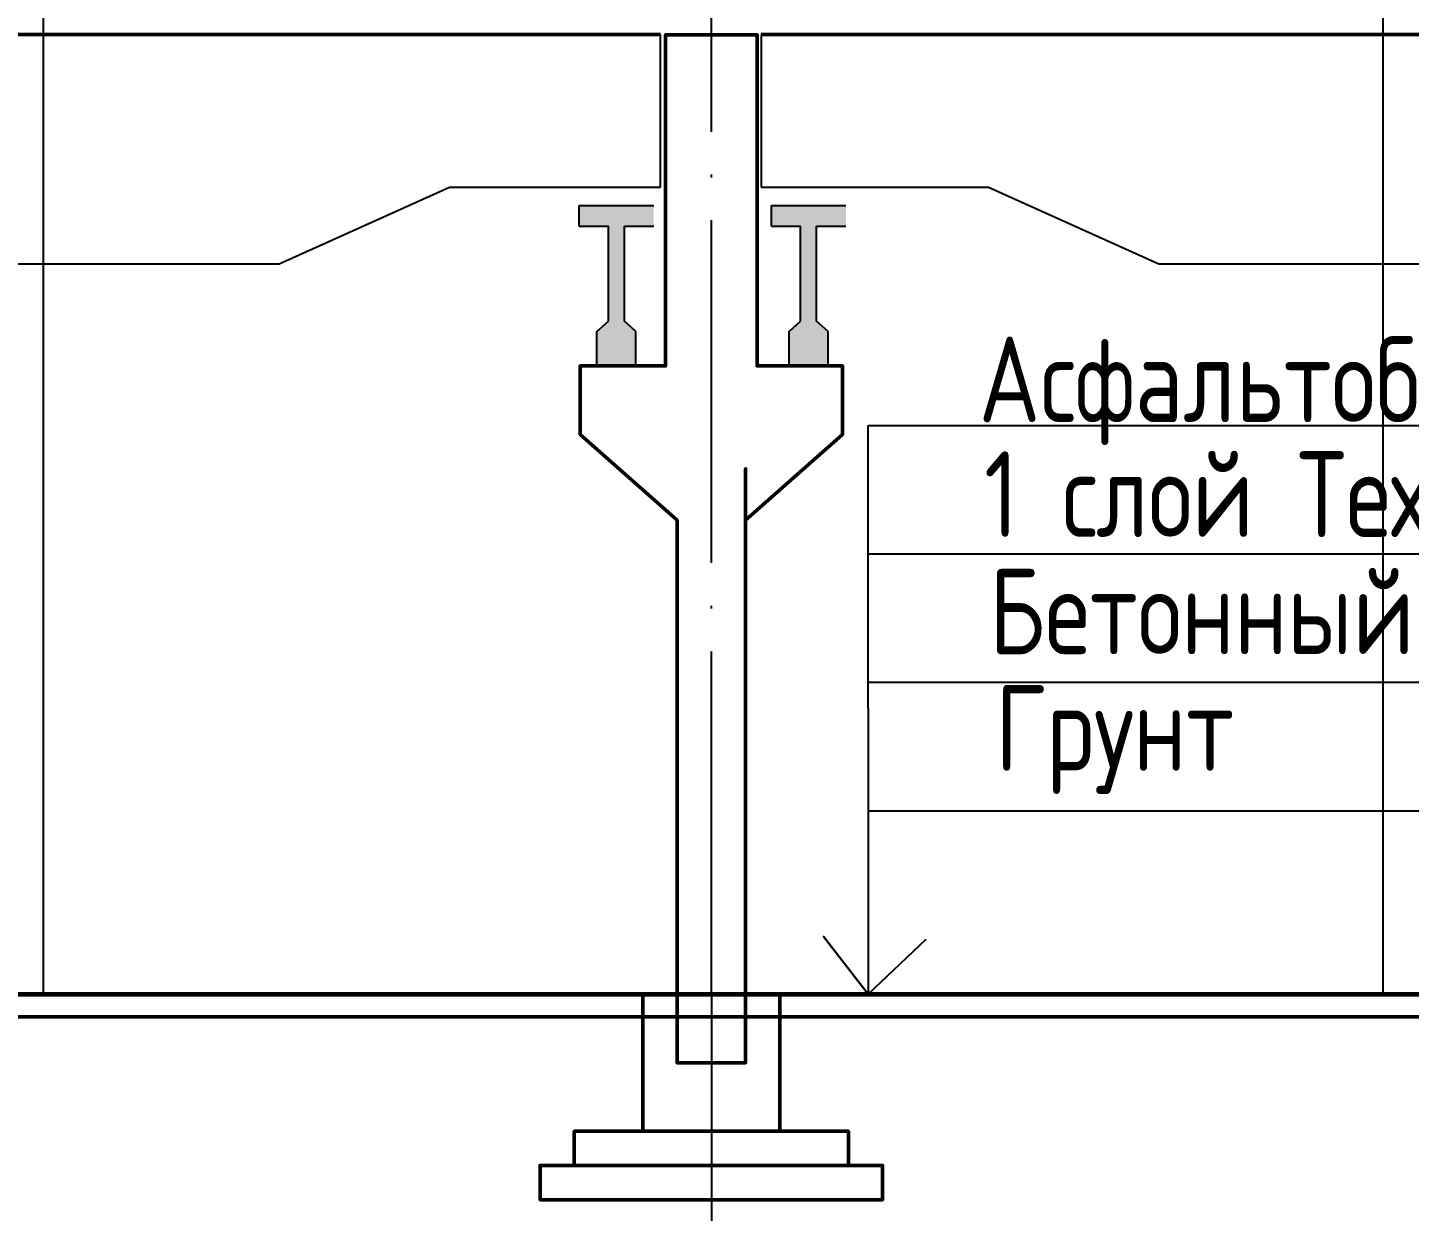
# Model space of a CAD drawing. Header units: millimetres. Extents: x -258526 to -95372, y 16759 to 83244.
# Drawn here: x -127746.18 to -127697.78, y 41770.02 to 41811.47 of the extents above; entities that cross this region are included whole.
import ezdxf

# ---------------------------------------------------------------- set-up
doc = ezdxf.new("R2010")
doc.units = ezdxf.units.MM
doc.header["$LTSCALE"] = 0.5
doc.linetypes.add('ACAD_ISO04W100', pattern=[30, 24, -3, 0, -3])
doc.layers.add('ТОЛСТЫЕ', color=1, linetype='Continuous', lineweight=50)
doc.layers.add('ТОНКИЕе', color=7, linetype='Continuous', lineweight=25)
doc.layers.add('тонкие', color=7, linetype='Continuous')
doc.styles.add('Наклонный', font='isocpeur.ttf', dxfattribs={"width": 0.7, "height": 3.5})
doc.styles.add('Наклонный 5', font='isocpeur.ttf', dxfattribs={"height": 7})
doc.dimstyles.new('СТРОИТЕЛЬНЫЙ', dxfattribs={"dimtxt": 3.5, "dimasz": 2.5, "dimexe": 1.25, "dimexo": 0.625, "dimtad": 1, "dimdec": 0, "dimlfac": 500, "dimdsep": 46, "dimtxsty": 'Наклонный', "dimblk1": 'ARCHTICK', "dimblk2": 'ARCHTICK', "dimsah": 1, "dimcen": 0, "dimdle": 1.25, "dimadec": 0, "dimazin": 0, "dimtfac": 0.75, "dimtdec": 0, "dimtmove": 0, "dimatfit": 3, "dimldrblk": 'ARCHTICK', "dimfxl": 1, "dimtolj": 1, "dimtzin": 0, "dimarcsym": 0})

# ---------------------------------------------------------------- blocks, each defined once
blk = doc.blocks.new('_ArchTick')
at = {"color": 0, "linetype": 'ByBlock', "const_width": 0.15}
blk.add_lwpolyline([(-0.5, -0.5), (0.5, 0.5)], dxfattribs=at)
blk = doc.blocks.new('*D633')
at = {"layer": 'Defpoints', "color": 0, "transparency": 16777216}
for p in [(-127818.228, 41781.235), (-127722.228, 41751.524), (-127722.228, 41751.524)]:
    blk.add_point(p, dxfattribs=at)
at = {"layer": 'ТОНКИЕе', "color": 0, "lineweight": -2, "transparency": 16777216}
for p, q in [((-127818.228, 41780.61), (-127818.228, 41750.274)), ((-127722.228, 41752.149), (-127722.228, 41752.774)), ((-127819.478, 41751.524), (-127720.978, 41751.524))]:
    blk.add_line(p, q, dxfattribs=at)
at = {"layer": 'ТОНКИЕе', "color": 0, "lineweight": -2, "transparency": 16777216, "xscale": 2.5, "yscale": 2.5, "zscale": 2.5, "rotation": 180}
blk.add_blockref('_ArchTick', (-127818.228, 41751.524), dxfattribs=at)
at = {"layer": 'ТОНКИЕе', "color": 0, "lineweight": -2, "transparency": 16777216, "xscale": 2.5, "yscale": 2.5, "zscale": 2.5}
blk.add_blockref('_ArchTick', (-127722.228, 41751.524), dxfattribs=at)
at = {"layer": 'ТОНКИЕе', "color": 0, "transparency": 16777216, "insert": (-127770.228, 41753.899), "char_height": 3.5, "attachment_point": 5, "style": 'Наклонный'}
blk.add_mtext('\\A1;24000', dxfattribs=at)
blk = doc.blocks.new('*D634')
at = {"layer": 'Defpoints', "color": 0, "transparency": 16777216}
for p in [(-127626.228, 41781.235), (-127722.228, 41751.509), (-127626.228, 41751.524)]:
    blk.add_point(p, dxfattribs=at)
at = {"layer": 'ТОНКИЕе', "color": 0, "lineweight": -2, "transparency": 16777216}
for p, q in [((-127626.228, 41780.61), (-127626.228, 41750.274)), ((-127722.228, 41752.134), (-127722.228, 41752.774)), ((-127723.478, 41751.524), (-127624.978, 41751.524))]:
    blk.add_line(p, q, dxfattribs=at)
at = {"layer": 'ТОНКИЕе', "color": 0, "lineweight": -2, "transparency": 16777216, "xscale": 2.5, "yscale": 2.5, "zscale": 2.5, "rotation": 180}
blk.add_blockref('_ArchTick', (-127722.228, 41751.524), dxfattribs=at)
at = {"layer": 'ТОНКИЕе', "color": 0, "lineweight": -2, "transparency": 16777216, "xscale": 2.5, "yscale": 2.5, "zscale": 2.5}
blk.add_blockref('_ArchTick', (-127626.228, 41751.524), dxfattribs=at)
at = {"layer": 'ТОНКИЕе', "color": 0, "transparency": 16777216, "insert": (-127674.228, 41753.899), "char_height": 3.5, "attachment_point": 5, "style": 'Наклонный'}
blk.add_mtext('\\A1;24000', dxfattribs=at)
blk = doc.blocks.new('*D636')
at = {"layer": 'Defpoints', "color": 0, "transparency": 16777216}
for p in [(-127530.228, 41777.622), (-127818.228, 41743.446), (-127530.228, 41742.491)]:
    blk.add_point(p, dxfattribs=at)
at = {"layer": 'ТОНКИЕе', "color": 0, "lineweight": -2, "transparency": 16777216}
for p, q in [((-127530.228, 41776.997), (-127530.228, 41741.241)), ((-127818.228, 41742.821), (-127818.228, 41741.241)), ((-127819.478, 41742.491), (-127528.978, 41742.491))]:
    blk.add_line(p, q, dxfattribs=at)
at = {"layer": 'ТОНКИЕе', "color": 0, "lineweight": -2, "transparency": 16777216, "xscale": 2.5, "yscale": 2.5, "zscale": 2.5, "rotation": 180}
blk.add_blockref('_ArchTick', (-127818.228, 41742.491), dxfattribs=at)
at = {"layer": 'ТОНКИЕе', "color": 0, "lineweight": -2, "transparency": 16777216, "xscale": 2.5, "yscale": 2.5, "zscale": 2.5}
blk.add_blockref('_ArchTick', (-127530.228, 41742.491), dxfattribs=at)
at = {"layer": 'ТОНКИЕе', "color": 0, "transparency": 16777216, "insert": (-127674.228, 41744.866), "char_height": 3.5, "attachment_point": 5, "style": 'Наклонный'}
blk.add_mtext('\\A1;72000', dxfattribs=at)

msp = doc.modelspace()

# ---------------------------------------------------------------- hatches: boundary and pattern name
at = {"layer": 'тонкие', "linetype": 'Continuous'}
for points in [[(-127726.2333, 41799.6216), (-127724.8676, 41799.6216), (-127724.8676, 41800.8266), (-127725.2693, 41801.1882), (-127725.2693, 41804.5221), (-127724.245, 41804.5221), (-127724.245, 41805.2452), (-127726.8559, 41805.2452), (-127726.8559, 41804.5221), (-127725.8316, 41804.5221), (-127725.8316, 41801.1882), (-127726.2333, 41800.8266)], [(-127719.5034, 41799.6216), (-127718.1376, 41799.6216), (-127718.1376, 41800.8266), (-127718.5393, 41801.1882), (-127718.5393, 41804.5221), (-127717.515, 41804.5221), (-127717.515, 41805.2452), (-127720.126, 41805.2452), (-127720.126, 41804.5221), (-127719.1017, 41804.5221), (-127719.1017, 41801.1882), (-127719.5034, 41800.8266)]]:
    msp.add_hatch(color=7, dxfattribs=at).paths.add_polyline_path(points, flags=0)

# ---------------------------------------------------------------- linework, layer by layer
at = {"layer": 'ТОЛСТЫЕ', "color": 0}
for points in [[(-127818.2281, 41777.6216), (-127542.2281, 41777.6216), (-127530.2281, 41777.6216), (-127530.2281, 41830.4216)], [(-127722.2281, 41811.2216), (-127723.8281, 41811.2216), (-127723.8281, 41799.6216), (-127726.8281, 41799.6216), (-127726.8281, 41797.2216)], [(-127722.2281, 41811.2216), (-127720.6281, 41811.2216), (-127720.6281, 41799.6216), (-127717.6281, 41799.6216), (-127717.6281, 41797.2216)], [(-127723.4281, 41794.2216), (-127723.4281, 41794.2216), (-127723.4281, 41794.2216), (-127723.4281, 41794.2216), (-127726.8281, 41797.2216), (-127723.4281, 41794.2216), (-127723.4281, 41777.6216)], [(-127721.0281, 41794.2216), (-127721.0281, 41794.2216), (-127721.0281, 41794.2216), (-127721.0281, 41794.2216), (-127717.6281, 41797.2216), (-127721.0281, 41794.2216), (-127721.0281, 41777.6216)], [(-127721.0281, 41796.0216), (-127721.0281, 41796.0216), (-127721.0281, 41796.0216), (-127721.0281, 41796.0216), (-127721.0281, 41777.6216), (-127721.0281, 41775.2216), (-127723.4281, 41775.2216)], [(-127818.2281, 41777.6216), (-127818.2281, 41776.8216), (-127530.2281, 41776.8216)], [(-127724.6281, 41777.6216), (-127724.6281, 41772.8216)], [(-127723.4281, 41777.6216), (-127723.4281, 41775.2216), (-127721.0281, 41775.2216), (-127721.0281, 41777.6216)], [(-127721.0281, 41777.6216), (-127719.8281, 41777.6216), (-127719.8281, 41772.8216)], [(-127719.8281, 41772.8216), (-127727.0281, 41772.8216), (-127727.0281, 41771.6216), (-127717.4281, 41771.6216), (-127717.4281, 41772.8216), (-127719.8281, 41772.8216)], [(-127727.0281, 41771.6216), (-127728.2281, 41771.6216), (-127728.2281, 41770.4216), (-127717.4281, 41770.4216), (-127716.2281, 41770.4216), (-127716.2281, 41771.6216), (-127717.4281, 41771.6216)]]:
    msp.add_lwpolyline(points, dxfattribs=at)
at = {"layer": 'ТОЛСТЫЕ', "color": 7, "linetype": 'Continuous'}
for points in [[(-127724.0138, 41811.2344), (-127816.6213, 41811.2344)], [(-127627.8806, 41811.2344), (-127720.4881, 41811.2344)]]:
    msp.add_lwpolyline(points, dxfattribs=at)
at = {"layer": 'тонкие', "color": 7, "linetype": 'Continuous'}
for points in [[(-127724.0138, 41805.8786), (-127724.0138, 41811.2344)], [(-127720.4881, 41811.2344), (-127720.4881, 41805.8786)], [(-127737.3692, 41803.2007), (-127731.3954, 41805.8786)], [(-127731.3954, 41805.8786), (-127724.0138, 41805.8786)], [(-127720.4881, 41805.8786), (-127712.523, 41805.8786)], [(-127712.523, 41805.8786), (-127706.5493, 41803.2007)], [(-127726.8559, 41805.2452), (-127724.245, 41805.2452)], [(-127726.8559, 41804.5221), (-127726.8559, 41805.2452)], [(-127720.126, 41805.2452), (-127717.515, 41805.2452)], [(-127720.126, 41804.5221), (-127720.126, 41805.2452)], [(-127726.8559, 41804.5221), (-127725.8316, 41804.5221)], [(-127725.8316, 41801.1882), (-127725.8316, 41804.5221)], [(-127725.2693, 41801.1882), (-127725.2693, 41804.5221)], [(-127725.2693, 41804.5221), (-127724.245, 41804.5221)], [(-127720.126, 41804.5221), (-127719.1017, 41804.5221)], [(-127719.1017, 41801.1882), (-127719.1017, 41804.5221)], [(-127718.5393, 41801.1882), (-127718.5393, 41804.5221)], [(-127718.5393, 41804.5221), (-127717.515, 41804.5221)], [(-127802.6825, 41803.2007), (-127737.3692, 41803.2007)], [(-127706.5493, 41803.2007), (-127641.2359, 41803.2007)], [(-127726.2333, 41800.8266), (-127725.8316, 41801.1882)], [(-127724.8676, 41800.8266), (-127725.2693, 41801.1882)], [(-127719.5034, 41800.8266), (-127719.1017, 41801.1882)], [(-127718.1376, 41800.8266), (-127718.5393, 41801.1882)], [(-127726.2333, 41799.6216), (-127726.2333, 41800.8266)], [(-127724.8676, 41799.6216), (-127724.8676, 41800.8266)], [(-127719.5034, 41799.6216), (-127719.5034, 41800.8266)], [(-127718.1376, 41799.6216), (-127718.1376, 41800.8266)], [(-127716.7304, 41787.6477), (-127716.7304, 41797.54)], [(-127716.7304, 41797.54), (-127664.7773, 41797.54)], [(-127716.7304, 41793.0417), (-127664.7773, 41793.0417)], [(-127716.7304, 41788.5434), (-127664.7773, 41788.5434)], [(-127716.7304, 41784.0452), (-127664.7086, 41784.0452)], [(-127716.7304, 41784.0452), (-127713.2157, 41784.0452)]]:
    msp.add_lwpolyline(points, dxfattribs=at)
at = {"layer": 'ТОНКИЕе', "color": 0, "linetype": 'ACAD_ISO04W100'}
msp.add_lwpolyline([(-127818.2281, 41777.6216), (-127722.2281, 41777.6216), (-127722.2281, 41832.549), (-127722.2281, 41830.4216)], dxfattribs=at)
at = {"layer": 'ТОНКИЕе', "color": 0}
for points in [[(-127745.6281, 41826.4636), (-127745.6281, 41777.6216)], [(-127698.0948, 41777.6216), (-127698.6948, 41777.6216), (-127698.6948, 41824.49)], [(-127716.7304, 41787.6477), (-127716.7304, 41777.6216), (-127716.7304, 41777.6216), (-127718.3034, 41779.6435), (-127716.7304, 41777.6216), (-127714.6983, 41779.5476)], [(-127722.2281, 41777.6216), (-127722.2281, 41732.5311)]]:
    msp.add_lwpolyline(points, dxfattribs=at)
at = {"layer": 'ТОНКИЕе', "color": 0, "lineweight": 60}
msp.add_lwpolyline([(-127830.2281, 41777.6216), (-127829.4913, 41777.6216), (-127518.6984, 41777.6216)], dxfattribs=at)

# ---------------------------------------------------------------- texts
at = {"layer": 'ТОНКИЕе', "color": 0, "char_height": 3, "attachment_point": 1, "style": 'Наклонный 5'}
for s, width, insert in [('{\\Q0;\\W0.8;Асфальтобетон             30     }', 45.70075, (-127712.8629, 41800.6532)), ('{\\Q0;\\W0.8;1 слой Техноэласт          15             }', 45.70075, (-127712.6733, 41796.6315)), ('{\\Q0;\\W0.8;Бетонный слой              100}', 64.721157, (-127712.5051, 41792.528)), ('{\\Q0;\\W0.8;Грунт}', 4.4178, (-127712.2889, 41788.4473))]:
    msp.add_mtext_dynamic_manual_height_columns(s, width=width, gutter_width=35, heights=[0], dxfattribs=dict(at, insert=insert))

# ---------------------------------------------------------------- dimensions: what is measured, and where the dimension line sits
at = {"layer": 'ТОНКИЕе', "color": 0}
for base, p1, p2, text, picture, middle in [((-127722.2281, 41751.524), (-127818.2281, 41781.2346), (-127722.2281, 41751.524), '24000', '*D633', (-127770.2281, 41753.899)), ((-127626.2281, 41751.524), (-127722.2281, 41751.5089), (-127626.2281, 41781.2346), '24000', '*D634', (-127674.2281, 41753.899)), ((-127530.2281, 41742.4908), (-127818.2281, 41743.4462), (-127530.2281, 41777.6216), '72000', '*D636', (-127674.2281, 41744.8658))]:
    dim = msp.add_linear_dim(base=base, p1=p1, p2=p2, text=text, dimstyle='СТРОИТЕЛЬНЫЙ', dxfattribs=at)
    dim.commit()
    dim.dimension.update_dxf_attribs({"geometry": picture, "text_midpoint": middle})

doc.saveas('drawing.dxf')
